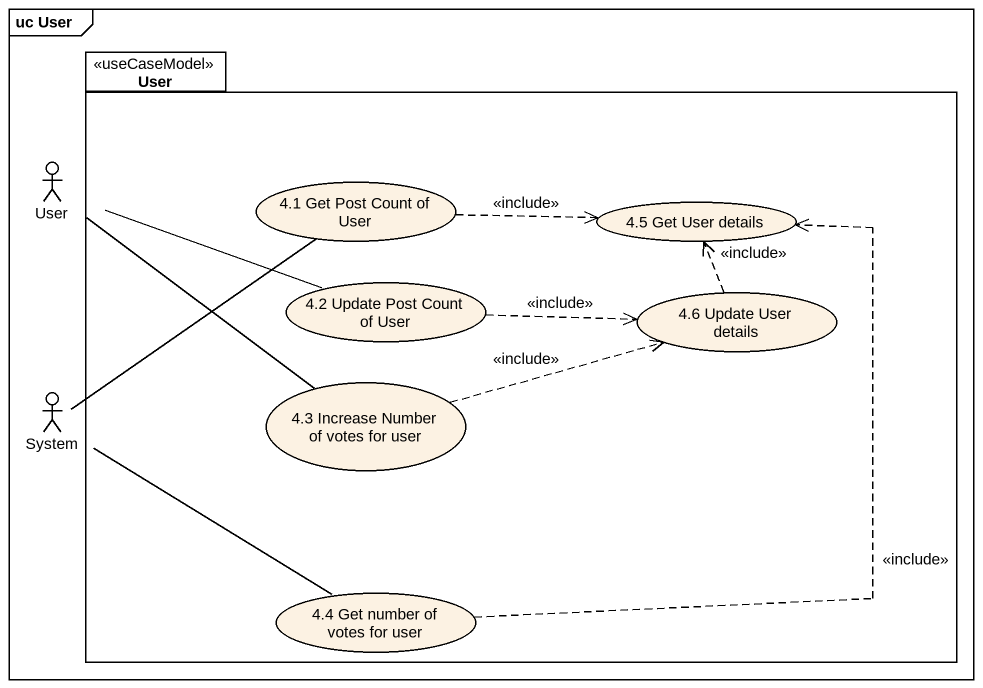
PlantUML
@startuml
mainframe uc User
package User <<useCaseModel>> {
  usecase "4.1 Get Post Count of User" as u4_1_Get_Post_Count_of_User
  usecase "4.5 Get User details" as u4_5_Get_User_details
  usecase "4.2 Update Post Count of User" as u4_2_Update_Post_Count_of
  usecase "4.6 Update User details" as u4_6_Update_User_details
  usecase "4.3 Increase Number of votes for user" as u4_3_Increase_Number_of
  usecase "4.4 Get number of votes for user" as u4_4_Get_number_of_votes_for
}
actor "User" as User_2
actor System
User_2 -right- u4_2_Update_Post_Count_of
User_2 -- u4_3_Increase_Number_of
u4_1_Get_Post_Count_of_User .right.> u4_5_Get_User_details : <<include>>
u4_2_Update_Post_Count_of .right.> u4_6_Update_User_details : <<include>>
u4_6_Update_User_details .up.> u4_5_Get_User_details : <<include>>
System -up- u4_1_Get_Post_Count_of_User
System -- u4_4_Get_number_of_votes_for
u4_3_Increase_Number_of .right.> u4_6_Update_User_details : <<include>>
u4_4_Get_number_of_votes_for .up.> u4_5_Get_User_details : <<include>>
@enduml
